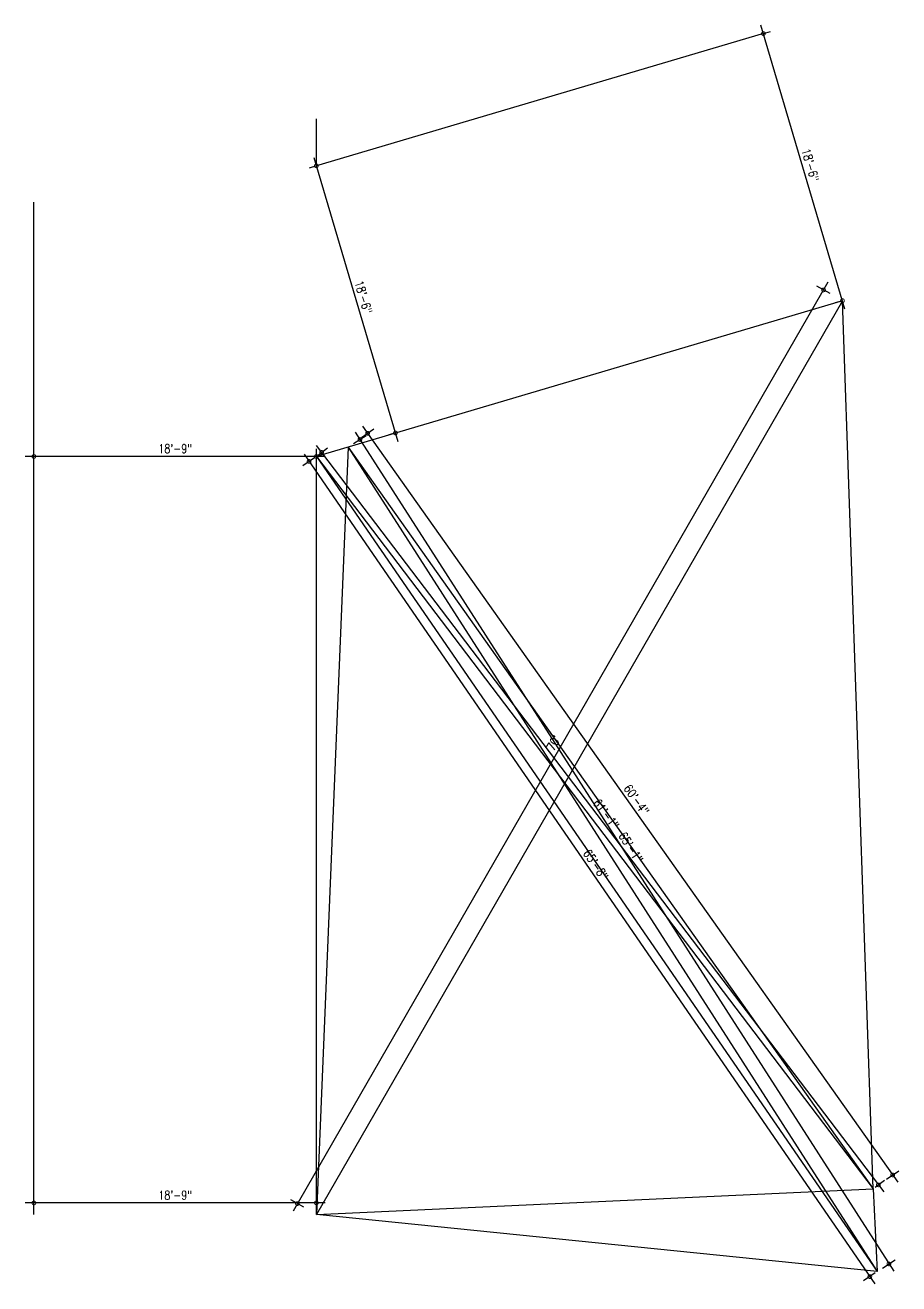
# Model space of a CAD drawing. Header units: inches. Extents: x -9985691 to 3643, y -3270716 to 4788.
# Drawn here: x -4988804 to -4988108, y -3265008 to -3264005 of the extents above; entities that cross this region are included whole.
import ezdxf

# ---------------------------------------------------------------- set-up
doc = ezdxf.new("R2010")
doc.units = ezdxf.units.IN
doc.header["$LTSCALE"] = 2
doc.header["$MEASUREMENT"] = 0
doc.header["$PDMODE"] = 34
doc.layers.get('0').update_dxf_attribs({"linetype": 'CONTINUOUS'})
doc.layers.get('DEFPOINTS').update_dxf_attribs({"color": 141, "linetype": 'CONTINUOUS'})
doc.styles.add('ROMANS', font='Romans.shx', dxfattribs={"width": 0.8})
doc.dimstyles.new('8 SCALE', dxfattribs={"dimscale": 0, "dimtxt": 7, "dimasz": 6, "dimexe": 6, "dimexo": 2, "dimgap": 2, "dimtad": 1, "dimdec": 0, "dimzin": 0, "dimdsep": 46, "dimlunit": 4, "dimtxsty": 'ROMANS', "dimblk": 'DOTSMALL', "dimcen": 0, "dimdle": 7, "dimclrd": 8, "dimclre": 8, "dimclrt": 3, "dimadec": 0, "dimazin": 0, "dimtfac": 1, "dimtdec": 0, "dimtofl": 0, "dimtmove": 2, "dimatfit": 3, "dimfxl": 6, "dimfxlon": 1, "dimtolj": 1, "dimtzin": 0, "dimarcsym": 0})

# ---------------------------------------------------------------- blocks, each defined once
blk = doc.blocks.new('_DOTSMALL')
at = {"color": 0, "linetype": 'ByBlock', "const_width": 0.5}
blk.add_lwpolyline([(-0.0625, 0, 1), (0.0625, 0, 1)], format="xyb", close=True, dxfattribs=at)
blk = doc.blocks.new('*D570')
at = {"color": 8, "lineweight": -2, "ltscale": 0.5, "transparency": 16777216}
for p, q in [((-4988536.1, -3264333.6), (-4988526.3, -3264326.6)), ((-4988535.2, -3264324.4), (-4988108.9, -3264926.9)), ((-4988117.8, -3264924.6), (-4988108, -3264917.7))]:
    blk.add_line(p, q, dxfattribs=at)
at = {"layer": 'DEFPOINTS', "color": 0, "ltscale": 0.5, "transparency": 16777216}
for p in [(-4988546.7, -3264341.1), (-4988112.9, -3264921.1), (-4988128.4, -3264932.1)]:
    blk.add_point(p, dxfattribs=at)
at = {"color": 8, "lineweight": -2, "ltscale": 0.5, "transparency": 16777216, "xscale": 6, "yscale": 6, "zscale": 6}
for p, rotation in [((-4988531.2, -3264330.1), 125.2861625168932), ((-4988112.9, -3264921.1), 305.2861625168932)]:
    blk.add_blockref('_DOTSMALL', p, dxfattribs=dict(at, rotation=rotation))
at = {"color": 3, "ltscale": 0.5, "transparency": 16777216, "insert": (-4988317, -3264622.1), "char_height": 7, "attachment_point": 5, "rotation": 305.2862, "style": 'ROMANS'}
blk.add_mtext('\\A1;60\'-4"', dxfattribs=at)
blk = doc.blocks.new('*D571')
at = {"color": 8, "lineweight": -2, "ltscale": 0.5, "transparency": 16777216}
for p, q in [((-4988542.4, -3264338.3), (-4988532.3, -3264331.8)), ((-4988541.1, -3264329.2), (-4988112.1, -3264997.9)), ((-4988121, -3264995.3), (-4988110.9, -3264988.8))]:
    blk.add_line(p, q, dxfattribs=at)
at = {"layer": 'DEFPOINTS', "color": 0, "ltscale": 0.5, "transparency": 16777216}
for p in [(-4988546.7, -3264341.1), (-4988115.9, -3264992), (-4988125.3, -3264998)]:
    blk.add_point(p, dxfattribs=at)
at = {"color": 8, "lineweight": -2, "ltscale": 0.5, "transparency": 16777216, "xscale": 6, "yscale": 6, "zscale": 6}
for p, rotation in [((-4988537.3, -3264335.1), 122.6791792936752), ((-4988115.9, -3264992), 302.6791792936752)]:
    blk.add_blockref('_DOTSMALL', p, dxfattribs=dict(at, rotation=rotation))
at = {"color": 3, "ltscale": 0.5, "transparency": 16777216, "insert": (-4988321.4, -3264660.2), "char_height": 7, "attachment_point": 5, "rotation": 302.6792, "style": 'ROMANS'}
blk.add_mtext('\\A1;65\'-1"', dxfattribs=at)
blk = doc.blocks.new('*D572')
at = {"color": 8, "lineweight": -2, "ltscale": 0.5, "transparency": 16777216}
for p, q in [((-4988573.6, -3264349.7), (-4988582.8, -3264356)), ((-4988581.8, -3264346.8), (-4988127.2, -3265007.9)), ((-4988126.9, -3264999.2), (-4988136.1, -3265005.5))]:
    blk.add_line(p, q, dxfattribs=at)
at = {"layer": 'DEFPOINTS', "color": 0, "ltscale": 0.5, "transparency": 16777216}
for p in [(-4988572, -3264348.6), (-4988131.1, -3265002.1), (-4988125.3, -3264998)]:
    blk.add_point(p, dxfattribs=at)
at = {"color": 8, "lineweight": -2, "ltscale": 0.5, "transparency": 16777216, "xscale": 6, "yscale": 6, "zscale": 6}
for p, rotation in [((-4988577.8, -3264352.6), 124.5188354522615), ((-4988131.1, -3265002.1), 304.5188354522615)]:
    blk.add_blockref('_DOTSMALL', p, dxfattribs=dict(at, rotation=rotation))
at = {"color": 3, "ltscale": 0.5, "transparency": 16777216, "insert": (-4988349.4, -3264673.9), "char_height": 7, "attachment_point": 5, "rotation": 304.5188, "style": 'ROMANS'}
blk.add_mtext('\\A1;65\'-8"', dxfattribs=at)
blk = doc.blocks.new('*D573')
at = {"color": 8, "lineweight": -2, "ltscale": 0.5, "transparency": 16777216}
for p, q in [((-4988572.1, -3264339.8), (-4988120, -3264934.5)), ((-4988570.4, -3264347.4), (-4988563, -3264341.8)), ((-4988126.8, -3264930.9), (-4988119.5, -3264925.3))]:
    blk.add_line(p, q, dxfattribs=at)
at = {"layer": 'DEFPOINTS', "color": 0, "ltscale": 0.5, "transparency": 16777216}
for p in [(-4988572, -3264348.6), (-4988128.4, -3264932.1), (-4988124.3, -3264929)]:
    blk.add_point(p, dxfattribs=at)
at = {"color": 8, "lineweight": -2, "ltscale": 0.5, "transparency": 16777216, "xscale": 6, "yscale": 6, "zscale": 6}
for p, rotation in [((-4988567.8, -3264345.4), 127.2364378178226), ((-4988124.3, -3264929), 307.2364378178227)]:
    blk.add_blockref('_DOTSMALL', p, dxfattribs=dict(at, rotation=rotation))
at = {"color": 3, "ltscale": 0.5, "transparency": 16777216, "insert": (-4988341.1, -3264633.5), "char_height": 7, "attachment_point": 5, "rotation": 307.2364, "style": 'ROMANS'}
blk.add_mtext('\\A1;61\'-1"', dxfattribs=at)
blk = doc.blocks.new('*D574')
at = {"color": 8, "lineweight": -2, "ltscale": 0.5, "transparency": 16777216}
for p, q in [((-4988164.5, -3264209.8), (-4988590.6, -3264949.9)), ((-4988162.8, -3264218.8), (-4988173.2, -3264212.9)), ((-4988581.9, -3264946.9), (-4988592.3, -3264940.9))]:
    blk.add_line(p, q, dxfattribs=at)
at = {"layer": 'DEFPOINTS', "color": 0, "ltscale": 0.5, "transparency": 16777216}
for p in [(-4988152.9, -3264224.5), (-4988587.1, -3264943.9), (-4988572, -3264952.6)]:
    blk.add_point(p, dxfattribs=at)
at = {"color": 8, "lineweight": -2, "ltscale": 0.5, "transparency": 16777216, "xscale": 6, "yscale": 6, "zscale": 6}
for p, rotation in [((-4988168, -3264215.9), 60.07616839993868), ((-4988587.1, -3264943.9), 240.0761683999387)]:
    blk.add_blockref('_DOTSMALL', p, dxfattribs=dict(at, rotation=rotation))
at = {"color": 3, "ltscale": 0.5, "transparency": 16777216, "insert": (-4988382.9, -3264576.8), "char_height": 7, "attachment_point": 5, "rotation": 60.0762, "style": 'ROMANS'}
blk.add_mtext("\\A1;70'", dxfattribs=at)
blk = doc.blocks.new('*D575')
at = {"color": 8, "lineweight": -2, "ltscale": 0.5, "transparency": 16777216}
for p, q in [((-4988565, -3264943.4), (-4988804, -3264943.4)), ((-4988797, -3264949.4), (-4988797, -3264937.4)), ((-4988572, -3264949.4), (-4988572, -3264937.4))]:
    blk.add_line(p, q, dxfattribs=at)
at = {"layer": 'DEFPOINTS', "color": 0, "ltscale": 0.5, "transparency": 16777216}
for p in [(-4988797, -3264943.4), (-4988797, -3264952.6), (-4988572, -3264952.6)]:
    blk.add_point(p, dxfattribs=at)
at = {"color": 8, "lineweight": -2, "ltscale": 0.5, "transparency": 16777216, "xscale": 6, "yscale": 6, "zscale": 6, "rotation": 180}
blk.add_blockref('_DOTSMALL', (-4988797, -3264943.4), dxfattribs=at)
at = {"color": 8, "lineweight": -2, "ltscale": 0.5, "transparency": 16777216, "xscale": 6, "yscale": 6, "zscale": 6}
blk.add_blockref('_DOTSMALL', (-4988572, -3264943.4), dxfattribs=at)
at = {"color": 3, "ltscale": 0.5, "transparency": 16777216, "insert": (-4988684.5, -3264937.2), "char_height": 7, "attachment_point": 5, "style": 'ROMANS'}
blk.add_mtext('\\A1;18\'-9"', dxfattribs=at)
blk = doc.blocks.new('*D576')
at = {"color": 8, "lineweight": -2, "ltscale": 0.5, "transparency": 16777216}
for p, q in [((-4988565, -3264348.6), (-4988804, -3264348.6)), ((-4988797, -3264348.6), (-4988797, -3264342.6)), ((-4988572, -3264348.6), (-4988572, -3264342.6))]:
    blk.add_line(p, q, dxfattribs=at)
at = {"layer": 'DEFPOINTS', "color": 0, "ltscale": 0.5, "transparency": 16777216}
for p in [(-4988797, -3264348.6), (-4988797, -3264348.6), (-4988572, -3264348.6)]:
    blk.add_point(p, dxfattribs=at)
at = {"color": 8, "lineweight": -2, "ltscale": 0.5, "transparency": 16777216, "xscale": 6, "yscale": 6, "zscale": 6, "rotation": 180}
blk.add_blockref('_DOTSMALL', (-4988797, -3264348.6), dxfattribs=at)
at = {"color": 8, "lineweight": -2, "ltscale": 0.5, "transparency": 16777216, "xscale": 6, "yscale": 6, "zscale": 6}
blk.add_blockref('_DOTSMALL', (-4988572, -3264348.6), dxfattribs=at)
at = {"color": 3, "ltscale": 0.5, "transparency": 16777216, "insert": (-4988684.5, -3264342.4), "char_height": 7, "attachment_point": 5, "style": 'ROMANS'}
blk.add_mtext('\\A1;18\'-9"', dxfattribs=at)
blk = doc.blocks.new('*D577')
at = {"color": 8, "lineweight": -2, "ltscale": 0.5, "transparency": 16777216}
for p, q in [((-4988573.9, -3264110.3), (-4988507, -3264336.6)), ((-4988572, -3264117), (-4988577.7, -3264118.8)), ((-4988509, -3264329.9), (-4988514.7, -3264331.6))]:
    blk.add_line(p, q, dxfattribs=at)
at = {"layer": 'DEFPOINTS', "color": 0, "ltscale": 0.5, "transparency": 16777216}
for p in [(-4988572, -3264117), (-4988509, -3264329.9), (-4988509, -3264329.9)]:
    blk.add_point(p, dxfattribs=at)
at = {"color": 8, "lineweight": -2, "ltscale": 0.5, "transparency": 16777216, "xscale": 6, "yscale": 6, "zscale": 6}
for p, rotation in [((-4988572, -3264117), 106.4869188263825), ((-4988509, -3264329.9), 286.4869188263826)]:
    blk.add_blockref('_DOTSMALL', p, dxfattribs=dict(at, rotation=rotation))
at = {"color": 3, "ltscale": 0.5, "transparency": 16777216, "insert": (-4988534.5, -3264221.7), "char_height": 7, "attachment_point": 5, "rotation": 286.4869, "style": 'ROMANS'}
blk.add_mtext('\\A1;18\'-6"', dxfattribs=at)
blk = doc.blocks.new('*D578')
at = {"color": 8, "lineweight": -2, "ltscale": 0.5, "transparency": 16777216}
for p, q in [((-4988150.9, -3264231.3), (-4988217.9, -3264005)), ((-4988215.9, -3264011.7), (-4988210.2, -3264010)), ((-4988152.9, -3264224.5), (-4988158.7, -3264226.3))]:
    blk.add_line(p, q, dxfattribs=at)
at = {"layer": 'DEFPOINTS', "color": 0, "ltscale": 0.5, "transparency": 16777216}
for p in [(-4988215.9, -3264011.7), (-4988215.9, -3264011.7), (-4988152.9, -3264224.5)]:
    blk.add_point(p, dxfattribs=at)
at = {"color": 8, "lineweight": -2, "ltscale": 0.5, "transparency": 16777216, "xscale": 6, "yscale": 6, "zscale": 6}
for p, rotation in [((-4988215.9, -3264011.7), 106.4869188263144), ((-4988152.9, -3264224.5), 286.4869188263144)]:
    blk.add_blockref('_DOTSMALL', p, dxfattribs=dict(at, rotation=rotation))
at = {"color": 3, "ltscale": 0.5, "transparency": 16777216, "insert": (-4988178.5, -3264116.4), "char_height": 7, "attachment_point": 5, "rotation": 286.4869, "style": 'ROMANS'}
blk.add_mtext('\\A1;18\'-6"', dxfattribs=at)

msp = doc.modelspace()

# ---------------------------------------------------------------- linework, layer by layer
at = {"ltscale": 0.5}
for p, q in [((-4988215.9, -3264011.7), (-4988572, -3264117)), ((-4988572, -3264117), (-4988572, -3264079.5)), ((-4988797, -3264952.6), (-4988797, -3264146.1)), ((-4988152.9, -3264224.5), (-4988572, -3264348.6)), ((-4988152.9, -3264224.5), (-4988572, -3264952.6)), ((-4988128.4, -3264932.1), (-4988152.9, -3264224.5)), ((-4988546.7, -3264341.1), (-4988572, -3264952.6)), ((-4988546.7, -3264341.1), (-4988128.4, -3264932.1)), ((-4988546.7, -3264341.1), (-4988125.3, -3264998)), ((-4988572, -3264952.6), (-4988572, -3264348.6)), ((-4988572, -3264348.6), (-4988128.4, -3264932.1)), ((-4988572, -3264348.6), (-4988125.3, -3264998)), ((-4988572, -3264952.6), (-4988128.4, -3264932.1)), ((-4988128.4, -3264932.1), (-4988125.3, -3264998)), ((-4988125.3, -3264998), (-4988572, -3264952.6))]:
    msp.add_line(p, q, dxfattribs=at)

# ---------------------------------------------------------------- dimensions: what is measured, and where the dimension line sits
for p1, p2, distance, picture, middle in [((-4988152.9, -3264224.5), (-4988215.9, -3264011.7), 0, '*D578', (-4988178.5, -3264116.4)), ((-4988572, -3264117), (-4988509, -3264329.9), 0, '*D577', (-4988534.5, -3264221.7)), ((-4988152.9, -3264224.5), (-4988572, -3264952.6), -17.4, '*D574', (-4988382.9, -3264576.8)), ((-4988546.7, -3264341.1), (-4988128.4, -3264932.1), 19, '*D570', (-4988317, -3264622.1)), ((-4988546.6902, -3264341.0883), (-4988125.2668, -3264998.0478), 11.1146, '*D571', (-4988321.4327, -3264660.2373)), ((-4988572, -3264348.6), (-4988128.4, -3264932.1), 5.2, '*D573', (-4988341.1, -3264633.5)), ((-4988572, -3264348.6), (-4988125.3, -3264998), -7.1, '*D572', (-4988349.4, -3264673.9))]:
    dim = msp.add_aligned_dim(p1=p1, p2=p2, distance=distance, dimstyle='8 SCALE', override={"dimscale": 1}, dxfattribs=at)
    dim.commit()
    dim.dimension.update_dxf_attribs({"geometry": picture, "text_midpoint": middle})
for base, p1, p2, picture, middle in [((-4988797, -3264348.6), (-4988572, -3264348.6), (-4988797, -3264348.6), '*D576', (-4988684.5, -3264342.4)), ((-4988797, -3264943.4), (-4988572, -3264952.6), (-4988797, -3264952.6), '*D575', (-4988684.5, -3264937.2))]:
    dim = msp.add_linear_dim(base=base, p1=p1, p2=p2, dimstyle='8 SCALE', override={"dimscale": 1}, dxfattribs=at)
    dim.commit()
    dim.dimension.update_dxf_attribs({"geometry": picture, "text_midpoint": middle})

doc.saveas('drawing.dxf')
